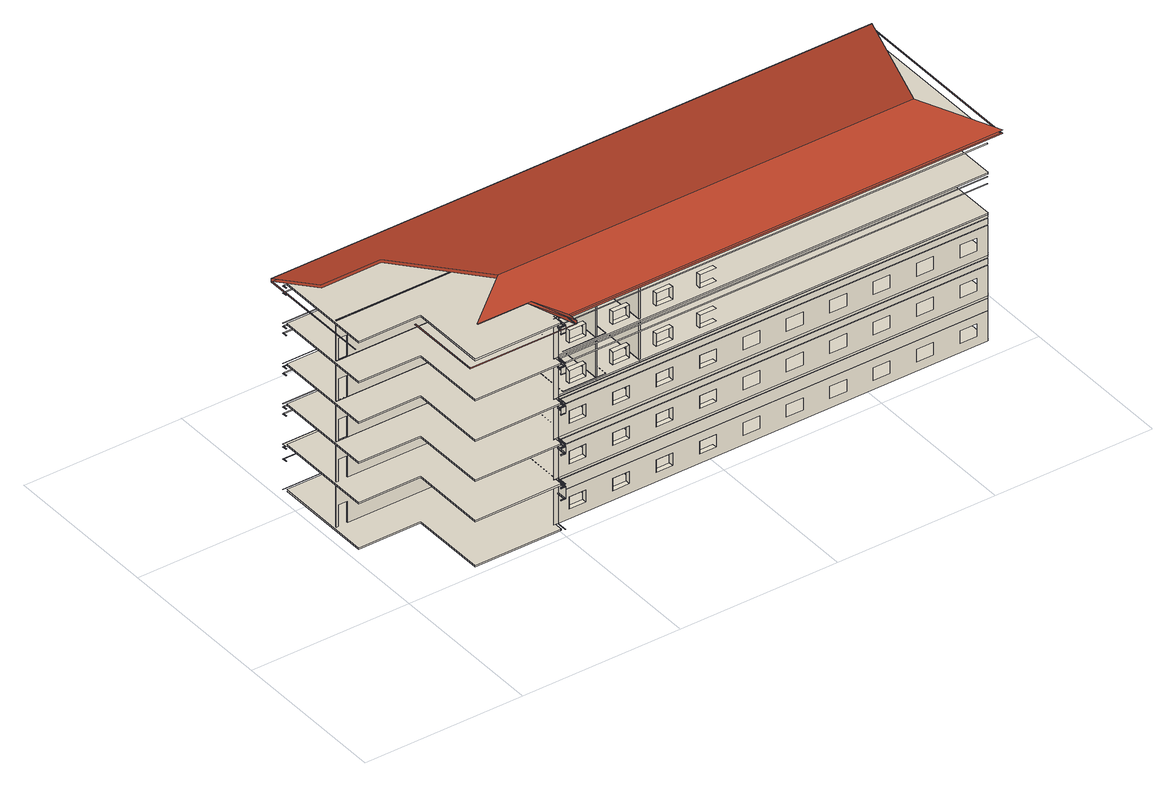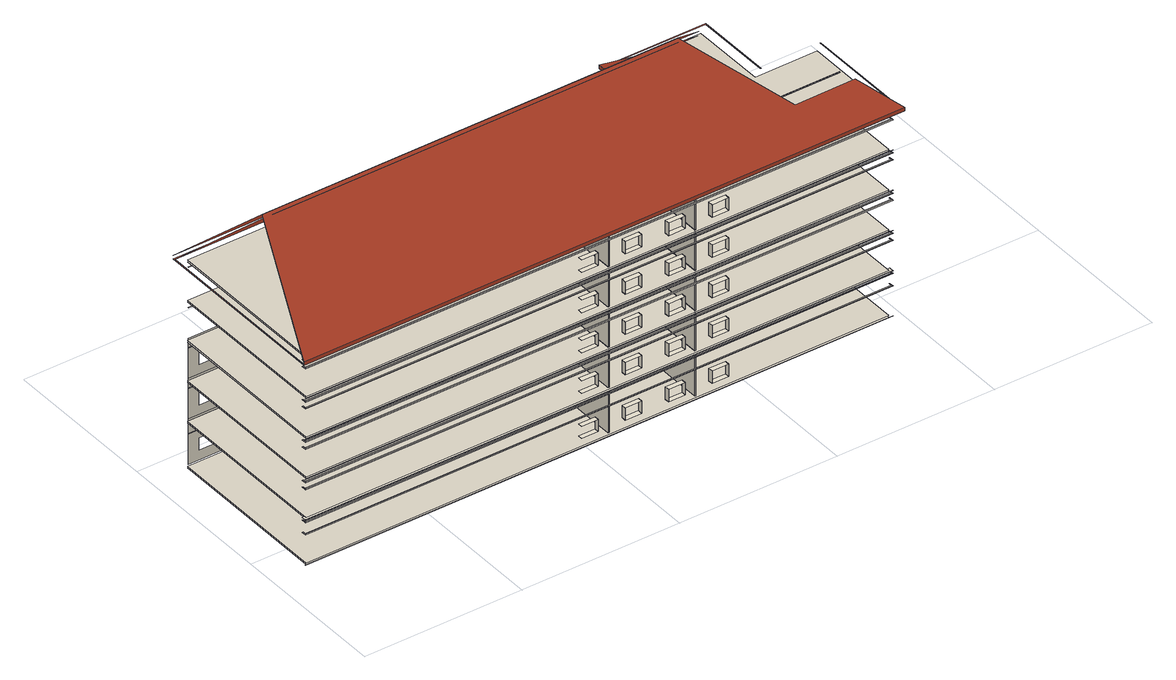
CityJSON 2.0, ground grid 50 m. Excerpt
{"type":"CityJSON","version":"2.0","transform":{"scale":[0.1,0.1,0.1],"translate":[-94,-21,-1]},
"CityObjects":{
"building1":{"type":"Building","geometry":[{"type":"MultiSurface","lod":"3","boundaries":[[[0,1,2,3]],[[4,5,6,7]],[[8,9,10,11]],[[12,13,14,15]],[[16,17,18,19]],[[20,21,22,23]],[[24,25,26,27]],[[28,29,30,31]],[[32,33,34,35]],[[36,37,38,39]],[[40,41,42,43]],[[44,45,46,47]],[[48,49,50,51]],[[12,52,53,54,55,13]],[[16,56,57,58,59,17]],[[20,60,61,62,63,21]],[[24,64,65,66,67,25]],[[28,68,69,0,3,29]],[[32,70,71,72,73,33]],[[36,74,75,4,7,37]],[[40,76,77,78,79,41]],[[44,80,81,8,11,45]],[[48,82,83,84,85,49]],[[86,87,88,89]],[[90,91,92,93]],[[94,95,96,97]],[[98,99,100,101]],[[102,103,104,105]],[[106,107,108,109]],[[15,14,110,111,112,113]],[[19,18,114,115,116,117]],[[23,22,118,119,120,121]],[[27,26,122,123,124,125]],[[31,30,126,127,128,129]],[[35,34,2,1,130,131]],[[39,38,132,133,134,135]],[[43,42,6,5,136,137]],[[47,46,138,139,140,141]],[[51,50,10,9,142,143]],[[144,145,146]],[[147,148,149]],[[15,113,52,12]],[[19,117,56,16]],[[23,121,60,20]],[[27,125,64,24]],[[31,129,68,28]],[[35,131,70,32]],[[39,135,74,36]],[[43,137,76,40]],[[47,141,80,44]],[[51,143,82,48]],[[53,116,115,54]],[[61,124,123,62]],[[69,130,1,0]],[[75,136,5,4]],[[81,142,9,8]],[[150,151,152,153]],[[154,155,156,157]],[[158,159,160,161]],[[162,163,164,165]],[[166,167,168,169]],[[170,154,57,56,117,116,53,52,113,112,150,153,171]],[[172,158,65,64,125,124,61,60,121,120,154,157,170]],[[173,162,71,70,131,130,69,68,129,128,158,161,172]],[[174,166,77,76,137,136,75,74,135,134,162,165,173]],[[175,176,83,82,143,142,81,80,141,140,166,169,174]],[[177,52,113,178]],[[179,56,117,180]],[[181,60,121,182]],[[183,64,125,184]],[[185,68,129,186]],[[187,70,131,188]],[[189,74,135,190]],[[191,76,137,192]],[[193,80,141,194]],[[195,82,143,196]],[[147,149,197,198]],[[199,200,201,202]],[[203,204,205,206]],[[207,208,209,210]],[[211,212,213,214]],[[215,216,217,218]],[[219,220,221,222]],[[223,224,225,226]],[[227,228,229,230]],[[231,232,233,234]],[[235,236,237,238]],[[239,240,204,203]],[[241,242,208,207]],[[243,244,212,211]],[[245,246,216,215]],[[247,248,220,219]],[[206,205,249,250]],[[210,209,251,252]],[[214,213,253,254]],[[218,217,255,256]],[[222,221,257,258]],[[202,201,259,260]],[[250,249,240,239]],[[252,251,242,241]],[[254,253,244,243]],[[256,255,246,245]],[[258,257,248,247]],[[261,262,200,199]],[[226,225,263,264]],[[230,229,265,266]],[[234,233,267,268]],[[238,237,269,270]],[[271,272,224,223]],[[273,274,228,227]],[[275,276,232,231]],[[277,278,236,235]],[[279,280,281,282]],[[283,284,259,285]],[[286,287,284,283]],[[288,289,287,286]],[[290,291,289,288]],[[280,292,293,281]],[[284,294,295,259]],[[287,296,294,284]],[[289,297,296,287]],[[291,298,297,289]],[[299,294,284,283]],[[300,296,287,286]],[[301,297,289,288]],[[302,298,291,290]],[[303,304,305,198,197,306,307,308,309,146,145,310,311,312,313,314]],[[260,259,262,261]],[[315,316,292,280,279]],[[317,318,316,315,279,282]],[[319,320,321,299,283,285]],[[322,299,323,300,286,283]],[[324,300,325,301,288,286]],[[326,301,327,302,290,288]],[[317,282,281,293,318]],[[319,285,259,295,320]],[[322,283,284,294,299]],[[324,286,287,296,300]],[[326,288,289,297,301]],[[328,329,330,331]],[[332,333,334,335]],[[336,337,338,339]],[[340,341,342,343]],[[344,345,346,347]],[[348,349,350,351]],[[352,353,354,355]],[[356,357,358,359]],[[360,361,362,363]],[[364,365,366,367]],[[368,369,370,371]],[[372,373,374,375]],[[376,377,378,379]],[[380,381,382,383]],[[384,385,386,387]],[[264,263,272,271]],[[266,265,274,273]],[[268,267,276,275]],[[270,269,278,277]],[[318,293,292,316]],[[321,320,295,294,299]],[[323,299,294,296,300]],[[325,300,296,297,301]],[[327,301,297,298,302]],[[315,316,318,317]],[[388,321,320,319]],[[389,323,299,322]],[[390,325,300,324]],[[391,327,301,326]],[[392,393,329,328]],[[394,395,333,332]],[[396,397,337,336]],[[398,399,341,340]],[[400,401,345,344]],[[402,348,351,403]],[[404,352,355,405]],[[406,356,359,407]],[[408,360,363,409]],[[410,364,367,411]],[[331,330,412,413]],[[335,334,414,415]],[[339,338,416,417]],[[343,342,418,419]],[[347,346,420,421]],[[422,423,424,425]],[[426,427,428,429]],[[430,431,432,433]],[[434,435,436,437]],[[438,439,440,441]],[[403,442,443,402]],[[405,444,445,404]],[[407,446,447,406]],[[409,448,449,408]],[[411,450,451,410]],[[452,453,369,368]],[[454,455,373,372]],[[456,457,377,376]],[[458,459,381,380]],[[460,461,385,384]],[[371,370,462,463]],[[375,374,464,465]],[[379,378,466,467]],[[383,382,468,469]],[[387,386,470,471]],[[425,424,472,473]],[[429,428,474,475]],[[433,432,476,477]],[[437,436,478,479]],[[441,440,480,481]],[[482,483,484,485]],[[486,487,488,489]],[[490,491,487,486]],[[492,493,491,490]],[[494,495,493,492]],[[413,412,393,392]],[[415,414,395,394]],[[417,416,397,396]],[[419,418,399,398]],[[421,420,401,400]],[[473,472,496,497]],[[475,474,498,499]],[[477,476,500,501]],[[479,478,502,503]],[[481,480,504,505]],[[506,507,508,509]],[[510,511,512,513]],[[514,515,516,517]],[[518,519,520,521]],[[522,523,524,525]],[[463,462,453,452]],[[465,464,455,454]],[[467,466,457,456]],[[469,468,459,458]],[[471,470,461,460]],[[483,526,527,484]],[[487,528,529,488]],[[491,530,528,487]],[[493,531,530,491]],[[495,532,531,493]],[[533,526,483,482]],[[534,528,487,486]],[[535,530,491,490]],[[536,531,493,492]],[[537,532,495,494]],[[509,538,539,506]],[[513,540,541,510]],[[517,542,543,514]],[[521,544,545,518]],[[525,546,547,522]],[[548,533,482,485]],[[549,534,486,489]],[[534,535,490,486]],[[535,536,492,490]],[[536,537,494,492]],[[485,484,527,548]],[[489,488,529,549]],[[538,550,551,539]],[[540,552,553,541]],[[542,554,555,543]],[[544,556,557,545]],[[546,558,559,547]],[[560,561,562,563]],[[564,565,566,567]],[[568,569,565,564]],[[570,571,569,568]],[[572,573,571,570]],[[548,527,526,533]],[[549,529,528,534]],[[534,528,530,535]],[[535,530,531,536]],[[536,531,532,537]],[[561,574,575,562]],[[565,576,577,566]],[[569,578,576,565]],[[571,579,578,569]],[[573,580,579,571]],[[581,574,561,560]],[[582,576,565,564]],[[583,578,569,568]],[[584,579,571,570]],[[585,580,573,572]],[[586,581,560,563]],[[587,582,564,567]],[[582,583,568,564]],[[583,584,570,568]],[[584,585,572,570]],[[563,562,575,586]],[[567,566,577,587]],[[588,589,590,591]],[[592,593,594,595]],[[596,597,598,599]],[[600,601,602,603]],[[604,605,606,607]],[[608,609,610,611,148,147]],[[144,612,613,614,310,145]],[[615,616,617,618]],[[619,620,621,622]],[[623,624,625,626]],[[627,628,629,630]],[[631,632,633,634]],[[586,575,574,581]],[[587,577,576,582]],[[582,576,578,583]],[[583,578,579,584]],[[584,579,580,585]],[[635,636,589,588]],[[637,638,593,592]],[[639,640,597,596]],[[641,642,601,600]],[[643,644,605,604]],[[591,590,645,646]],[[595,594,647,648]],[[599,598,649,650]],[[603,602,651,652]],[[607,606,653,654]],[[655,656,657,658]],[[659,660,661,662]],[[663,664,665,666]],[[667,668,669,670]],[[671,672,673,674]],[[675,86,89,676,677,678,679,680]],[[681,90,93,682,683,684,685,686]],[[687,94,97,688,689,690,691,692]],[[693,98,101,694,695,696,697,698]],[[699,102,105,700,701,702,703,704]],[[705,106,109,706,707,708,709,710]],[[711,712,713,714,88,87,715,716]],[[717,718,719,720,92,91,721,722]],[[723,724,725,726,96,95,727,728]],[[729,730,731,732,100,99,733,734]],[[735,736,737,738,104,103,739,740]],[[741,742,743,744,108,107,745,746]],[[747,748,616,615]],[[749,750,620,619]],[[751,752,624,623]],[[753,754,628,627]],[[755,756,632,631]],[[618,617,757,758]],[[622,621,759,760]],[[626,625,761,762]],[[630,629,763,764]],[[634,633,765,766]],[[658,657,767,768]],[[662,661,769,770]],[[666,665,771,772]],[[670,669,773,774]],[[674,673,775,776]],[[646,645,636,635]],[[648,647,638,637]],[[650,649,640,639]],[[652,651,642,641]],[[654,653,644,643]],[[768,767,777,778]],[[770,769,779,780]],[[772,771,781,782]],[[774,773,783,784]],[[776,775,785,786]],[[758,757,748,747]],[[760,759,750,749]],[[762,761,752,751]],[[764,763,754,753]],[[766,765,756,755]],[[787,788,789,790,791,792,349,348,402,443,507,506,539,551,793,794,795,796,797,798,799,800,801,802,803,804,805,806]],[[807,808,809,810,811,812,353,352,404,445,511,510,541,553,813,814,815,816,817,818,819,820,821,822,823,824,825,826]],[[827,807,828,829,830,831,357,356,406,447,515,514,543,555,832,833,834,835,836,837,838,839,840,841,842,843,826,844]],[[845,827,846,847,848,849,361,360,408,449,519,518,545,557,850,851,852,853,854,855,856,857,858,859,860,861,844,862]],[[863,845,864,865,866,867,365,364,410,451,523,522,547,559,868,869,870,871,872,873,874,875,876,877,878,879,862,880]],[[881,882,883,884]],[[885,886,887,888]],[[889,890,891,892]],[[893,894,895,896]],[[897,898,899,900]],[[901,902,903,904]],[[905,906,907,908]],[[909,910,911,912]],[[913,914,915,916]],[[917,918,919,920]],[[921,922,923,924]],[[925,926,927,928]],[[929,930,931,932]],[[933,934,935,936]],[[937,938,939,940]],[[941,942,304,303]],[[943,944,945,946]],[[947,948,949,950]],[[951,952,953,954]],[[955,956,957,958]],[[959,960,961,962]],[[177,963,964,53,52]],[[179,965,966,57,56]],[[181,967,968,61,60]],[[183,969,970,65,64]],[[185,971,972,69,68]],[[187,973,974,71,70]],[[189,975,976,75,74]],[[191,977,978,77,76]],[[193,979,980,81,80]],[[195,981,982,83,82]],[[483,482,983,984,985,986,987,988,989,990,991,992,993,994,995,996,997,998,999,1000,1001,1002,1003,1004,1005,1006,1007,1008,1009,1010,550,538,509,508,485,484,442,403,351,350,1011,1012,1013,1014,1015,1016]],[[487,486,1017,1018,1019,1020,1021,1022,1023,1024,1025,1026,1027,1028,1029,1030,1031,1032,1033,1034,1035,1036,1037,1038,1039,1040,1041,1042,1043,1044,552,540,513,512,489,488,444,405,355,354,1045,1046,1047,1048,1049,1050]],[[491,490,1051,1052,1053,1054,1055,1056,1057,1058,1024,1023,1059,1060,1061,1062,1022,1021,1063,1064,1065,1066,1020,1019,1067,1068,1069,1070,1018,1017,554,542,517,516,486,487,446,407,359,358,1071,1072,1073,1074,1050,1075]],[[493,492,1076,1077,1078,1079,1080,1081,1082,1083,1058,1057,1084,1085,1086,1087,1056,1055,1088,1089,1090,1091,1054,1053,1092,1093,1094,1095,1052,1051,556,544,521,520,490,491,448,409,363,362,1096,1097,1098,1099,1075,1100]],[[495,494,1101,1102,1103,1104,1105,1106,1107,1108,1083,1082,1109,1110,1111,1112,1081,1080,1113,1114,1115,1116,1079,1078,1117,1118,1119,1120,1077,1076,558,546,525,524,492,493,450,411,367,366,1121,1122,1123,1124,1100,1125]],[[1126,1127,1128,1129]],[[1130,1131,1132,1133]],[[1134,1135,1136,1137]],[[1138,1139,1140,1141]],[[1142,1143,1144,1145]],[[1146,1147,1148,926,925,1149]],[[1150,1151,944,943]],[[1152,1153,948,947]],[[1154,1155,952,951]],[[1156,1157,956,955]],[[1158,1159,960,959]],[[946,945,1160,1161]],[[950,949,1162,1163]],[[954,953,1164,1165]],[[958,957,1166,1167]],[[962,961,1168,1169]],[[1170,1171,1127,1126]],[[1172,1173,1131,1130]],[[1174,1175,1135,1134]],[[1176,1177,1139,1138]],[[1178,1179,1143,1142]],[[941,1180,1181,610,609,942]],[[614,613,1182,1183,312,311]],[[154,170,171,150,1184,1185,112,113,52,53,964,1186,116,117,56,57,966,1187],[1188,1189,1190,1191],[1192,1193,1194,1195],[1196,1197,1198,1199],[1200,1201,1202,1203],[1204,1205,1206,1207],[1208,1209,1210,1211],[1160,1151,944,945],[645,636,589,590],[412,393,329,330],[249,240,204,205]],[[158,172,170,154,1187,1212,120,121,60,61,968,1213,124,125,64,65,970,1214],[1215,1216,1217,1218],[1219,1220,1221,1222],[1223,1224,1225,1226],[1227,1228,1229,1230],[1231,1232,1233,1234],[1235,1236,1237,1238],[1162,1153,948,949],[647,638,593,594],[414,395,333,334],[251,242,208,209]],[[162,173,172,158,1214,1239,128,129,68,69,972,1240,130,131,70,71,974,1241],[1242,1243,1244,1245],[1246,1247,1248,1249],[1250,1251,1252,1253],[1254,1255,1256,1257],[1258,1259,1260,1261],[1262,1263,1264,1265],[1164,1155,952,953],[649,640,597,598],[416,397,337,338],[253,244,212,213]],[[1129,1128,1266,1267]],[[1133,1132,1268,1269]],[[1137,1136,1270,1271]],[[1141,1140,1272,1273]],[[1145,1144,1274,1275]],[[882,1276,1277,1278,1279,1280,1281,883]],[[886,1282,1283,1284,1285,1286,1287,887]],[[890,1288,1289,1290,1291,1292,1293,891]],[[894,1294,1295,1296,1297,1298,1299,895]],[[898,1300,1301,1302,1303,1304,1305,899]],[[902,1306,1307,1308,1309,1310,1311,903]],[[906,1312,1313,1314,1315,1316,1317,907]],[[910,1318,1319,1320,1321,1322,1323,911]],[[914,1324,1325,1326,1327,1328,1329,915]],[[918,1330,1331,1332,1333,1334,1335,919]],[[806,990,989,988,987,986,985,984,983,482,483,1016,787]],[[826,1024,1023,1022,1021,1020,1019,1018,1017,486,487,1050,807]],[[844,1058,1057,1056,1055,1054,1053,1052,1051,490,491,1075,827]],[[862,1083,1082,1081,1080,1079,1078,1077,1076,492,493,1100,845]],[[880,1108,1107,1106,1105,1104,1103,1102,1101,494,495,1125,863]],[[1010,1009,984,983]],[[1044,1043,1018,1017]],[[1017,1018,1052,1051]],[[1051,1052,1077,1076]],[[1076,1077,1102,1101]],[[794,793,1008,1007]],[[814,813,1042,1041]],[[833,832,1070,1069]],[[851,850,1095,1094]],[[869,868,1120,1119]],[[1267,1266,1171,1170]],[[1269,1268,1173,1172]],[[1271,1270,1175,1174]],[[1273,1272,1177,1176]],[[1275,1274,1179,1178]],[[1336,1337,1009,1010]],[[1338,1339,1043,1044]],[[1340,1341,1018,1017]],[[1342,1343,1052,1051]],[[1344,1345,1077,1076]],[[1007,1006,795,794]],[[1041,1040,815,814]],[[1069,1068,834,833]],[[1094,1093,852,851]],[[1119,1118,870,869]],[[1010,983,1346,1336]],[[1044,1017,1340,1338]],[[1017,1051,1342,1340]],[[1051,1076,1344,1342]],[[1076,1101,1347,1344]],[[983,984,1348,1346]],[[1101,1102,1349,1347]],[[1348,984,1009,1337]],[[1341,1018,1043,1339]],[[1343,1052,1018,1341]],[[1345,1077,1052,1343]],[[1349,1102,1077,1345]],[[1006,1005,796,795]],[[1040,1039,816,815]],[[1068,1067,835,834]],[[1093,1092,853,852]],[[1118,1117,871,870]],[[1346,1348,1337,1336]],[[1340,1341,1339,1338]],[[1342,1343,1341,1340]],[[1344,1345,1343,1342]],[[1347,1349,1345,1344]],[[1350,1351,1352,1353]],[[1354,1355,1356,1357]],[[1358,1359,1360,1361]],[[1362,1363,1364,1365]],[[1366,1367,1368,1369]],[[1370,1371,1351,1350]],[[1372,1373,1355,1354]],[[1374,1375,1359,1358]],[[1376,1377,1363,1362]],[[1378,1379,1367,1366]],[[1353,1352,1380,1381]],[[1357,1356,1382,1383]],[[1361,1360,1384,1385]],[[1365,1364,1386,1387]],[[1369,1368,1388,1389]]],"semantics":{"surfaces":[{"type":"WallSurface"},{"type":"FloorSurface"},{"type":"RoofSurface"}],"values":[0,0,0,0,0,0,0,0,0,0,0,0,0,0,0,0,0,0,0,0,0,0,0,1,1,1,1,1,1,0,0,0,0,0,0,0,0,0,0,2,2,0,0,0,0,0,0,0,0,0,0,0,0,0,0,0,0,0,0,0,0,0,0,0,0,0,0,0,0,0,0,0,0,0,0,0,2,1,0,0,0,0,0,1,1,1,1,0,0,0,0,0,0,0,0,0,0,1,0,0,0,0,0,1,1,1,1,1,1,1,1,1,0,0,0,0,0,0,0,0,0,0,0,0,0,0,2,1,0,0,0,0,0,0,0,0,0,0,0,0,0,0,0,0,0,0,0,0,0,0,0,0,0,0,1,1,1,1,0,0,0,0,0,0,0,0,0,0,0,0,0,0,0,0,0,0,0,0,0,0,0,0,0,0,0,0,0,0,0,0,0,0,0,0,0,0,0,0,0,0,0,0,0,0,0,0,0,0,0,0,0,0,0,0,0,0,0,0,0,0,0,0,0,0,0,0,0,0,0,0,0,0,0,0,0,0,0,0,0,0,0,0,0,0,0,0,0,0,0,0,0,0,0,0,0,0,0,0,0,0,0,0,0,0,0,0,0,0,0,0,0,0,0,0,0,0,0,0,0,0,0,0,0,0,0,0,0,0,0,0,0,0,2,2,0,0,0,0,0,0,0,0,0,0,0,0,0,0,0,0,0,0,0,0,0,0,0,0,0,1,1,1,1,1,1,1,1,1,1,1,1,0,0,0,0,0,0,0,0,0,0,0,0,0,0,0,0,0,0,0,0,0,0,0,0,0,0,0,0,0,0,0,0,0,0,0,0,0,0,0,0,0,0,0,0,0,0,0,0,0,0,2,0,0,0,0,0,0,0,0,0,0,0,0,0,0,0,0,0,0,0,0,0,0,0,0,0,0,0,0,0,0,0,0,0,0,0,0,0,0,0,0,0,2,2,0,0,0,0,0,0,0,0,0,0,0,0,0,0,0,0,0,0,0,0,0,0,0,0,0,0,0,0,0,0,0,0,0,0,0,0,0,0,0,0,0,0,0,0,0,0,0,0,0,0,0,0,0,0,0,0,0,0,0,0,0,0,0,0,0,0,0,0,0,0,0,0,0,0,0,0,0,0,0,0,0,0,0,0,0]}}]}
},
"vertices":[
[514,21,381],[514,21,400],[500,21,400],[500,21,381],[514,21,509],[514,21,528],[500,21,528],[500,21,509],[514,21,637],[514,21,656],[500,21,656],[500,21,637],[511,24,108],[500,24,108],[500,24,106],[511,24,106],[511,24,147],[500,24,147],[500,24,145],[511,24,145],[511,24,253],[500,24,253],[500,24,250],[511,24,250],[511,24,275],[500,24,275],[500,24,272],[511,24,272],[511,24,381],[500,24,381],[500,24,378],[511,24,378],[511,24,403],[500,24,403],[500,24,400],[511,24,400],[511,24,509],[500,24,509],[500,24,506],[511,24,506],[511,24,531],[500,24,531],[500,24,528],[511,24,528],[511,24,637],[500,24,637],[500,24,634],[511,24,634],[511,24,659],[500,24,659],[500,24,656],[511,24,656],[511,54,108],[514,54,108],[514,21,108],[500,21,108],[511,54,147],[514,54,147],[514,21,147],[500,21,147],[511,54,253],[514,54,253],[514,21,253],[500,21,253],[511,54,275],[514,54,275],[514,21,275],[500,21,275],[511,54,381],[514,54,381],[511,54,403],[514,54,403],[514,21,403],[500,21,403],[511,54,509],[514,54,509],[511,54,531],[514,54,531],[514,21,531],[500,21,531],[511,54,637],[514,54,637],[511,54,659],[514,54,659],[514,21,659],[500,21,659],[506,62,5],[506,62,10],[506,29,10],[506,29,5],[506,62,149],[506,62,154],[506,29,154],[506,29,149],[506,62,277],[506,62,282],[506,29,282],[506,29,277],[506,62,405],[506,62,410],[506,29,410],[506,29,405],[506,62,533],[506,62,538],[506,29,538],[506,29,533],[506,62,661],[506,62,666],[506,29,666],[506,29,661],[500,21,106],[514,21,106],[514,54,106],[511,54,106],[500,21,145],[514,21,145],[514,54,145],[511,54,145],[500,21,250],[514,21,250],[514,54,250],[511,54,250],[500,21,272],[514,21,272],[514,54,272],[511,54,272],[500,21,378],[514,21,378],[514,54,378],[511,54,378],[514,54,400],[511,54,400],[500,21,506],[514,21,506],[514,54,506],[511,54,506],[514,54,528],[511,54,528],[500,21,634],[514,21,634],[514,54,634],[511,54,634],[514,54,656],[511,54,656],[444,91,717],[531,40,666],[531,4,666],[534,35,677],[450,84,725],[534,1,677],[514,54,10],[514,21,10],[513,21,10],[513,54,10],[514,54,154],[514,21,154],[513,21,154],[513,54,154],[514,54,282],[514,21,282],[513,21,282],[513,54,282],[514,54,410],[514,21,410],[513,21,410],[513,54,410],[514,54,538],[514,21,538],[513,21,538],[513,54,538],[500,54,154],[500,54,10],[500,54,282],[500,54,410],[500,54,538],[500,54,666],[514,54,666],[511,57,108],[511,57,106],[511,57,147],[511,57,145],[511,57,253],[511,57,250],[511,57,275],[511,57,272],[511,57,381],[511,57,378],[511,57,403],[511,57,400],[511,57,509],[511,57,506],[511,57,531],[511,57,528],[511,57,637],[511,57,634],[511,57,659],[511,57,656],[534,1,666],[534,35,666],[507,227,149],[507,227,154],[507,68,154],[507,68,149],[549,68,79],[549,54,79],[549,54,40],[549,68,40],[549,68,224],[549,54,224],[549,54,184],[549,68,184],[549,68,352],[549,54,352],[549,54,312],[549,68,312],[549,68,480],[549,54,480],[549,54,440],[549,68,440],[549,68,608],[549,54,608],[549,54,568],[549,68,568],[539,227,277],[539,227,282],[539,68,282],[539,68,277],[539,227,405],[539,227,410],[539,68,410],[539,68,405],[539,227,533],[539,227,538],[539,68,538],[539,68,533],[539,227,661],[539,227,666],[539,68,666],[539,68,661],[602,68,79],[602,54,79],[602,68,224],[602,54,224],[602,68,352],[602,54,352],[602,68,480],[602,54,480],[602,68,608],[602,54,608],[602,54,40],[602,68,40],[602,54,184],[602,68,184],[602,54,312],[602,68,312],[602,54,440],[602,68,440],[602,54,568],[602,68,568],[643,68,154],[643,68,149],[643,227,149],[643,227,154],[675,68,282],[675,68,277],[675,68,410],[675,68,405],[675,68,538],[675,68,533],[675,68,666],[675,68,661],[675,227,277],[675,227,282],[675,227,405],[675,227,410],[675,227,533],[675,227,538],[675,227,661],[675,227,666],[646,68,141],[643,68,141],[643,68,10],[646,68,10],[646,68,282],[643,68,282],[646,68,154],[646,68,410],[643,68,410],[646,68,538],[643,68,538],[646,68,666],[643,68,666],[643,270,141],[643,270,10],[643,270,282],[643,270,154],[643,270,410],[643,270,538],[643,270,666],[646,270,282],[646,270,410],[646,270,538],[646,270,666],[6,611,666],[1912,611,666],[1912,35,666],[196,1,666],[196,244,666],[199,244,666],[199,4,666],[1909,40,666],[1909,610,666],[8,610,666],[8,244,666],[6,244,666],[646,266,141],[646,270,141],[646,266,10],[646,270,10],[646,266,154],[646,270,154],[646,270,275],[646,266,282],[646,270,403],[646,266,410],[646,270,531],[646,266,538],[646,270,659],[687,68,79],[687,54,79],[687,54,40],[687,68,40],[687,68,224],[687,54,224],[687,54,184],[687,68,184],[687,68,352],[687,54,352],[687,54,312],[687,68,312],[687,68,480],[687,54,480],[687,54,440],[687,68,440],[687,68,608],[687,54,608],[687,54,568],[687,68,568],[602,374,79],[602,374,10],[602,378,10],[602,378,79],[602,374,223],[602,374,154],[602,378,154],[602,378,223],[602,374,351],[602,374,282],[602,378,282],[602,378,351],[602,374,479],[602,374,410],[602,378,410],[602,378,479],[602,374,607],[602,374,538],[602,378,538],[602,378,607],[549,576,40],[549,590,40],[549,590,79],[549,576,79],[549,576,184],[549,590,184],[549,590,224],[549,576,224],[549,576,312],[549,590,312],[549,590,352],[549,576,352],[549,576,440],[549,590,440],[549,590,480],[549,576,480],[549,576,568],[549,590,568],[549,590,608],[549,576,608],[646,266,275],[646,266,403],[646,266,531],[646,266,659],[740,68,79],[740,54,79],[740,68,224],[740,54,224],[740,68,352],[740,54,352],[740,68,480],[740,54,480],[740,68,608],[740,54,608],[631,374,79],[631,378,79],[631,374,223],[631,378,223],[631,374,351],[631,378,351],[631,374,479],[631,378,479],[631,374,607],[631,378,607],[740,54,40],[740,68,40],[740,54,184],[740,68,184],[740,54,312],[740,68,312],[740,54,440],[740,68,440],[740,54,568],[740,68,568],[658,266,10],[658,270,10],[658,270,79],[658,266,79],[658,266,154],[658,270,154],[658,270,223],[658,266,223],[658,266,282],[658,270,282],[658,270,351],[658,266,351],[658,266,410],[658,270,410],[658,270,479],[658,266,479],[658,266,538],[658,270,538],[658,270,607],[658,266,607],[631,378,10],[631,374,10],[631,378,154],[631,374,154],[631,378,282],[631,374,282],[631,378,410],[631,374,410],[631,378,538],[631,374,538],[602,576,40],[602,590,40],[602,576,184],[602,590,184],[602,576,312],[602,590,312],[602,576,440],[602,590,440],[602,576,568],[602,590,568],[602,590,79],[602,576,79],[602,590,224],[602,576,224],[602,590,352],[602,576,352],[602,590,480],[602,576,480],[602,590,608],[602,576,608],[687,270,79],[687,266,79],[687,270,223],[687,266,223],[687,270,351],[687,266,351],[687,270,479],[687,266,479],[687,270,607],[687,266,607],[646,378,141],[643,378,141],[643,378,10],[646,378,10],[646,378,282],[643,378,282],[643,378,154],[646,378,154],[646,378,410],[643,378,410],[646,378,538],[643,378,538],[646,378,666],[643,378,666],[687,270,10],[687,266,10],[687,270,154],[687,266,154],[687,270,282],[687,266,282],[687,270,410],[687,266,410],[687,270,538],[687,266,538],[658,374,79],[658,374,10],[658,378,10],[658,378,79],[658,374,223],[658,374,154],[658,378,154],[658,378,223],[658,374,351],[658,374,282],[658,378,282],[658,378,351],[658,374,479],[658,374,410],[658,378,410],[658,378,479],[658,374,607],[658,374,538],[658,378,538],[658,378,607],[643,576,141],[643,576,10],[643,576,282],[643,576,154],[643,576,410],[643,576,538],[643,576,666],[646,576,141],[646,576,282],[646,576,410],[646,576,538],[646,576,666],[687,378,79],[687,374,79],[687,378,223],[687,374,223],[687,378,351],[687,374,351],[687,378,479],[687,374,479],[687,378,607],[687,374,607],[646,576,10],[646,576,154],[687,378,10],[687,374,10],[687,378,154],[687,374,154],[687,378,282],[687,374,282],[687,378,410],[687,374,410],[687,378,538],[687,374,538],[784,68,141],[780,68,141],[780,68,10],[784,68,10],[784,68,282],[780,68,282],[780,68,154],[784,68,154],[784,68,410],[780,68,410],[784,68,538],[780,68,538],[784,68,666],[780,68,666],[780,266,141],[780,266,10],[780,266,282],[780,266,154],[780,266,410],[780,266,538],[780,266,666],[784,266,141],[784,266,282],[784,266,410],[784,266,538],[784,266,666],[784,266,10],[784,266,154],[825,68,79],[825,54,79],[825,54,40],[825,68,40],[825,68,224],[825,54,224],[825,54,184],[825,68,184],[825,68,352],[825,54,352],[825,54,312],[825,68,312],[825,68,480],[825,54,480],[825,54,440],[825,68,440],[825,68,608],[825,54,608],[825,54,568],[825,68,568],[1912,35,677],[1713,152,792],[394,152,792],[279,84,725],[286,91,717],[395,155,780],[1712,155,780],[687,576,40],[687,590,40],[687,590,79],[687,576,79],[687,576,184],[687,590,184],[687,590,224],[687,576,224],[687,576,312],[687,590,312],[687,590,352],[687,576,352],[687,576,440],[687,590,440],[687,590,480],[687,576,480],[687,576,568],[687,590,568],[687,590,608],[687,576,608],[877,68,79],[877,54,79],[877,68,224],[877,54,224],[877,68,352],[877,54,352],[877,68,480],[877,54,480],[877,68,608],[877,54,608],[877,54,40],[877,68,40],[877,54,184],[877,68,184],[877,54,312],[877,68,312],[877,54,440],[877,68,440],[877,54,568],[877,68,568],[795,266,10],[795,270,10],[795,270,79],[795,266,79],[795,266,154],[795,270,154],[795,270,223],[795,266,223],[795,266,282],[795,270,282],[795,270,351],[795,266,351],[795,266,410],[795,270,410],[795,270,479],[795,266,479],[795,266,538],[795,270,538],[795,270,607],[795,266,607],[1884,62,5],[232,29,5],[232,268,5],[35,268,5],[35,582,5],[1884,582,5],[1884,62,149],[232,29,149],[232,268,149],[35,268,149],[35,582,149],[1884,582,149],[1884,62,277],[232,29,277],[232,268,277],[35,268,277],[35,582,277],[1884,582,277],[1884,62,405],[232,29,405],[232,268,405],[35,268,405],[35,582,405],[1884,582,405],[1884,62,533],[232,29,533],[232,268,533],[35,268,533],[35,582,533],[1884,582,533],[1884,62,661],[232,29,661],[232,268,661],[35,268,661],[35,582,661],[1884,582,661],[35,582,10],[35,268,10],[232,268,10],[232,29,10],[1884,62,10],[1884,582,10],[35,582,154],[35,268,154],[232,268,154],[232,29,154],[1884,62,154],[1884,582,154],[35,582,282],[35,268,282],[232,268,282],[232,29,282],[1884,62,282],[1884,582,282],[35,582,410],[35,268,410],[232,268,410],[232,29,410],[1884,62,410],[1884,582,410],[35,582,538],[35,268,538],[232,268,538],[232,29,538],[1884,62,538],[1884,582,538],[35,582,666],[35,268,666],[232,268,666],[232,29,666],[1884,62,666],[1884,582,666],[740,576,40],[740,590,40],[740,576,184],[740,590,184],[740,576,312],[740,590,312],[740,576,440],[740,590,440],[740,576,568],[740,590,568],[740,590,79],[740,576,79],[740,590,224],[740,576,224],[740,590,352],[740,576,352],[740,590,480],[740,576,480],[740,590,608],[740,576,608],[825,270,79],[825,266,79],[825,270,223],[825,266,223],[825,270,351],[825,266,351],[825,270,479],[825,266,479],[825,270,607],[825,266,607],[825,270,10],[825,266,10],[825,270,154],[825,266,154],[825,270,282],[825,266,282],[825,270,410],[825,266,410],[825,270,538],[825,266,538],[41,374,141],[41,374,10],[47,374,10],[47,374,79],[77,374,79],[77,374,10],[933,374,10],[933,374,79],[963,374,79],[963,374,10],[1071,374,10],[1071,374,79],[1101,374,79],[1101,374,10],[1347,374,10],[1347,374,79],[1376,374,79],[1376,374,10],[1611,374,10],[1611,374,141],[41,374,282],[41,374,154],[47,374,154],[47,374,223],[77,374,223],[77,374,154],[933,374,154],[933,374,223],[963,374,223],[963,374,154],[1071,374,154],[1071,374,223],[1101,374,223],[1101,374,154],[1347,374,154],[1347,374,223],[1376,374,223],[1376,374,154],[1611,374,154],[1611,374,282],[41,374,410],[47,374,282],[47,374,351],[77,374,351],[77,374,282],[933,374,282],[933,374,351],[963,374,351],[963,374,282],[1071,374,282],[1071,374,351],[1101,374,351],[1101,374,282],[1347,374,282],[1347,374,351],[1376,374,351],[1376,374,282],[1611,374,410],[41,374,538],[47,374,410],[47,374,479],[77,374,479],[77,374,410],[933,374,410],[933,374,479],[963,374,479],[963,374,410],[1071,374,410],[1071,374,479],[1101,374,479],[1101,374,410],[1347,374,410],[1347,374,479],[1376,374,479],[1376,374,410],[1611,374,538],[41,374,666],[47,374,538],[47,374,607],[77,374,607],[77,374,538],[933,374,538],[933,374,607],[963,374,607],[963,374,538],[1071,374,538],[1071,374,607],[1101,374,607],[1101,374,538],[1347,374,538],[1347,374,607],[1376,374,607],[1376,374,538],[1611,374,666],[1889,587,108],[1889,587,106],[30,587,106],[30,587,108],[1889,587,147],[1889,587,145],[30,587,145],[30,587,147],[1889,587,253],[1889,587,250],[30,587,250],[30,587,253],[1889,587,275],[1889,587,272],[30,587,272],[30,587,275],[1889,587,381],[1889,587,378],[30,587,378],[30,587,381],[1889,587,403],[1889,587,400],[30,587,400],[30,587,403],[1889,587,509],[1889,587,506],[30,587,506],[30,587,509],[1889,587,531],[1889,587,528],[30,587,528],[30,587,531],[1889,587,637],[1889,587,634],[30,587,634],[30,587,637],[1889,587,659],[1889,587,656],[30,587,656],[30,587,659],[27,590,10],[1892,590,10],[1892,589,10],[27,589,10],[27,590,154],[1892,590,154],[1892,589,154],[27,589,154],[27,590,282],[1892,590,282],[1892,589,282],[27,589,282],[27,590,410],[1892,590,410],[1892,589,410],[27,589,410],[27,590,538],[1892,590,538],[1892,589,538],[27,589,538],[6,611,677],[1912,611,677],[963,68,79],[963,54,79],[963,54,40],[963,68,40],[963,68,224],[963,54,224],[963,54,184],[963,68,184],[963,68,352],[963,54,352],[963,54,312],[963,68,312],[963,68,480],[963,54,480],[963,54,440],[963,68,440],[963,68,608],[963,54,608],[963,54,568],[963,68,568],[1878,57,108],[1878,54,108],[1878,57,147],[1878,54,147],[1878,57,253],[1878,54,253],[1878,57,275],[1878,54,275],[1878,57,381],[1878,54,381],[1878,57,403],[1878,54,403],[1878,57,509],[1878,54,509],[1878,57,531],[1878,54,531],[1878,57,637],[1878,54,637],[1878,57,659],[1878,54,659],[918,378,141],[922,378,141],[1056,378,141],[1060,378,141],[1332,378,141],[1335,378,141],[1607,378,141],[1611,378,141],[1611,378,10],[1607,378,10],[1376,378,10],[1376,378,79],[1347,378,79],[1347,378,10],[1335,378,10],[1332,378,10],[1101,378,10],[1101,378,79],[1071,378,79],[1071,378,10],[1060,378,10],[1056,378,10],[963,378,10],[963,378,79],[933,378,79],[933,378,10],[922,378,10],[918,378,10],[77,378,10],[77,378,79],[47,378,79],[47,378,10],[41,378,10],[41,378,141],[918,378,282],[922,378,282],[1056,378,282],[1060,378,282],[1332,378,282],[1335,378,282],[1607,378,282],[1611,378,282],[1611,378,154],[1607,378,154],[1376,378,154],[1376,378,223],[1347,378,223],[1347,378,154],[1335,378,154],[1332,378,154],[1101,378,154],[1101,378,223],[1071,378,223],[1071,378,154],[1060,378,154],[1056,378,154],[963,378,154],[963,378,223],[933,378,223],[933,378,154],[922,378,154],[918,378,154],[77,378,154],[77,378,223],[47,378,223],[47,378,154],[41,378,154],[41,378,282],[918,378,410],[922,378,410],[1056,378,410],[1060,378,410],[1332,378,410],[1335,378,410],[1607,378,410],[1611,378,410],[1376,378,282],[1376,378,351],[1347,378,351],[1347,378,282],[1101,378,282],[1101,378,351],[1071,378,351],[1071,378,282],[963,378,282],[963,378,351],[933,378,351],[933,378,282],[77,378,282],[77,378,351],[47,378,351],[47,378,282],[41,378,410],[918,378,538],[922,378,538],[1056,378,538],[1060,378,538],[1332,378,538],[1335,378,538],[1607,378,538],[1611,378,538],[1376,378,410],[1376,378,479],[1347,378,479],[1347,378,410],[1101,378,410],[1101,378,479],[1071,378,479],[1071,378,410],[963,378,410],[963,378,479],[933,378,479],[933,378,410],[77,378,410],[77,378,479],[47,378,479],[47,378,410],[41,378,538],[918,378,666],[922,378,666],[1056,378,666],[1060,378,666],[1332,378,666],[1335,378,666],[1607,378,666],[1611,378,666],[1376,378,538],[1376,378,607],[1347,378,607],[1347,378,538],[1101,378,538],[1101,378,607],[1071,378,607],[1071,378,538],[963,378,538],[963,378,607],[933,378,607],[933,378,538],[77,378,538],[77,378,607],[47,378,607],[47,378,538],[41,378,666],[825,576,40],[825,590,40],[825,590,79],[825,576,79],[825,576,184],[825,590,184],[825,590,224],[825,576,224],[825,576,312],[825,590,312],[825,590,352],[825,576,352],[825,576,440],[825,590,440],[825,590,480],[825,576,480],[825,576,568],[825,590,568],[825,590,608],[825,576,608],[41,576,154],[1878,576,154],[1892,576,154],[27,576,154],[1015,68,79],[1015,54,79],[1015,68,224],[1015,54,224],[1015,68,352],[1015,54,352],[1015,68,480],[1015,54,480],[1015,68,608],[1015,54,608],[1015,54,40],[1015,68,40],[1015,54,184],[1015,68,184],[1015,54,312],[1015,68,312],[1015,54,440],[1015,68,440],[1015,54,568],[1015,68,568],[877,576,40],[877,590,40],[877,576,184],[877,590,184],[877,576,312],[877,590,312],[877,576,440],[877,590,440],[877,576,568],[877,590,568],[64,475,711],[255,475,711],[257,475,700],[67,475,700],[1878,54,10],[1878,54,106],[1878,54,145],[1878,54,154],[1842,54,40],[1842,54,79],[1790,54,79],[1790,54,40],[1704,54,40],[1704,54,79],[1652,54,79],[1652,54,40],[1566,54,40],[1566,54,79],[1514,54,79],[1514,54,40],[1429,54,40],[1429,54,79],[1376,54,79],[1376,54,40],[1291,54,40],[1291,54,79],[1238,54,79],[1238,54,40],[1153,54,40],[1153,54,79],[1101,54,79],[1101,54,40],[1878,54,250],[1878,54,272],[1878,54,282],[1842,54,184],[1842,54,224],[1790,54,224],[1790,54,184],[1704,54,184],[1704,54,224],[1652,54,224],[1652,54,184],[1566,54,184],[1566,54,224],[1514,54,224],[1514,54,184],[1429,54,184],[1429,54,224],[1376,54,224],[1376,54,184],[1291,54,184],[1291,54,224],[1238,54,224],[1238,54,184],[1153,54,184],[1153,54,224],[1101,54,224],[1101,54,184],[1878,54,378],[1878,54,400],[1878,54,410],[1842,54,312],[1842,54,352],[1790,54,352],[1790,54,312],[1704,54,312],[1704,54,352],[1652,54,352],[1652,54,312],[1566,54,312],[1566,54,352],[1514,54,352],[1514,54,312],[1429,54,312],[1429,54,352],[1376,54,352],[1376,54,312],[1291,54,312],[1291,54,352],[1238,54,352],[1238,54,312],[1153,54,312],[1153,54,352],[1101,54,352],[1101,54,312],[877,590,79],[877,576,79],[877,590,224],[877,576,224],[877,590,352],[877,576,352],[877,590,480],[877,576,480],[877,590,608],[877,576,608],[1889,576,106],[1892,576,106],[1892,590,106],[27,590,106],[27,576,106],[30,576,106],[1889,576,145],[1892,576,145],[1892,590,145],[27,590,145],[27,576,145],[30,576,145],[1889,576,250],[1892,576,250],[1892,590,250],[27,590,250],[27,576,250],[30,576,250],[1889,576,272],[1892,576,272],[1892,590,272],[27,590,272],[27,576,272],[30,576,272],[1889,576,378],[1892,576,378],[1892,590,378],[27,590,378],[27,576,378],[30,576,378],[1889,576,400],[1892,576,400],[1892,590,400],[27,590,400],[27,576,400],[30,576,400],[1889,576,506],[1892,576,506],[1892,590,506],[27,590,506],[27,576,506],[30,576,506],[1889,576,528],[1892,576,528],[1892,590,528],[27,590,528],[27,576,528],[30,576,528],[1889,576,634],[1892,576,634],[1892,590,634],[27,590,634],[27,576,634],[30,576,634],[1889,576,656],[1892,576,656],[1892,590,656],[27,590,656],[27,576,656],[30,576,656],[918,576,10],[922,576,10],[918,576,154],[922,576,154],[918,576,282],[922,576,282],[918,576,410],[922,576,410],[918,576,538],[922,576,538],[918,576,141],[918,576,666],[922,576,141],[922,576,666],[963,576,40],[963,590,40],[963,590,79],[963,576,79],[963,576,184],[963,590,184],[963,590,224],[963,576,224],[963,576,312],[963,590,312],[963,590,352],[963,576,352],[963,576,440],[963,590,440],[963,590,480],[963,576,480],[963,576,568],[963,590,568],[963,590,608],[963,576,608],[1015,576,40],[1015,590,40],[1015,576,184],[1015,590,184],[1015,576,312],[1015,590,312],[1015,576,440],[1015,590,440],[1015,576,568],[1015,590,568],[1015,590,79],[1015,576,79],[1015,590,224],[1015,576,224],[1015,590,352],[1015,576,352],[1015,590,480],[1015,576,480],[1015,590,608],[1015,576,608]
]}
